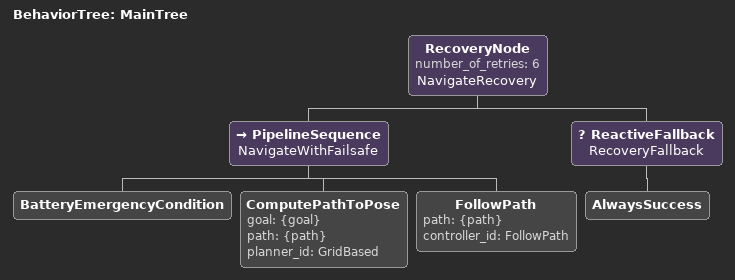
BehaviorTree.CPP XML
<root main_tree_to_execute="MainTree">
  <BehaviorTree ID="MainTree">
    <RecoveryNode number_of_retries="6" name="NavigateRecovery">
      <PipelineSequence name="NavigateWithFailsafe">
        <BatteryEmergencyCondition/>
        <ComputePathToPose goal="{goal}" path="{path}" planner_id="GridBased"/>
        <FollowPath path="{path}" controller_id="FollowPath"/>
      </PipelineSequence>
      <ReactiveFallback name="RecoveryFallback">
        <AlwaysSuccess/>
      </ReactiveFallback>
    </RecoveryNode>
  </BehaviorTree>
</root>
